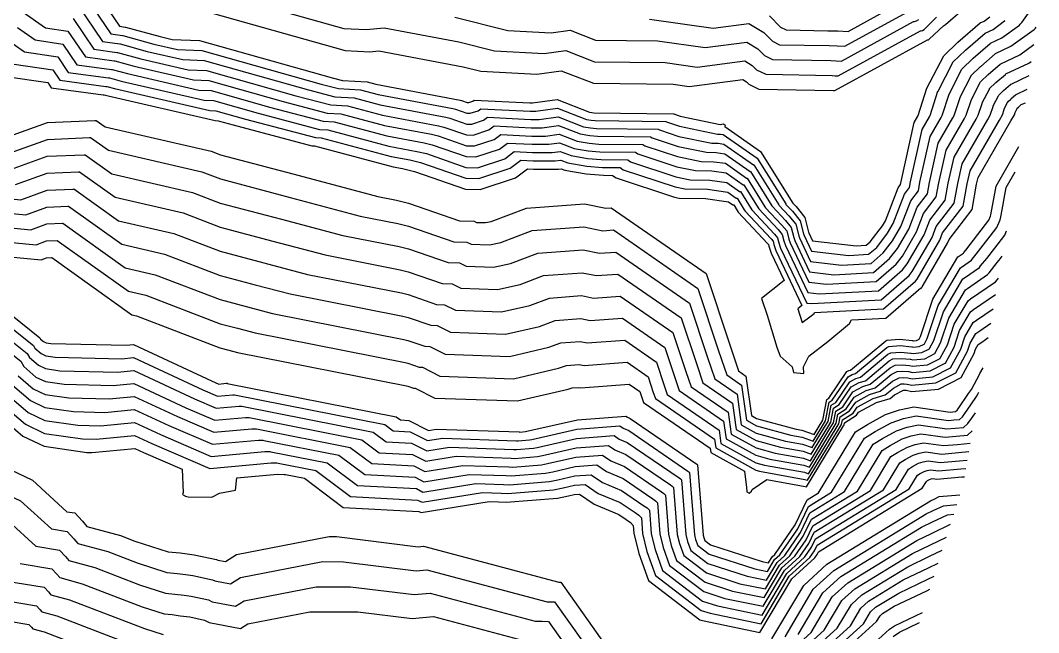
# Model space of a CAD drawing. Header units: millimetres. Extents: x 1157528 to 1158127, y 1280646 to 1281429.
# Drawn here: x 1157966.4 to 1158042.6, y 1281230.4 to 1281276.3 of the extents above; entities that cross this region are included whole.
import ezdxf

# ---------------------------------------------------------------- set-up
doc = ezdxf.new("R2010")
doc.units = ezdxf.units.MM
doc.layers.add('OCTUBRE', color=31, linetype='Continuous')

msp = doc.modelspace()

# ---------------------------------------------------------------- linework, layer by layer
at = {"layer": 'OCTUBRE', "flags": 128}
for points, elevation in [([(1157971.481, 1281279.302), (1157973.823, 1281275.831), (1157974.254, 1281275.772), (1157974.264, 1281275.772), (1157976.863, 1281275.056), (1157977.752, 1281274.85), (1157979.813, 1281274.761), (1157989.84, 1281271.942), (1157990.495, 1281271.769), (1157992.36, 1281271.661), (1157993.014, 1281271.488), (1157999.313, 1281270.305), (1157999.413, 1281270.281), (1157999.837, 1281270.134), (1157999.959, 1281270.13), (1158000.253, 1281270.227), (1158000.351, 1281270.302), (1158004.527, 1281270.094), (1158004.734, 1281270.093), (1158006.56, 1281270.336), (1158008.996, 1281269.398), (1158009.173, 1281269.368), (1158009.319, 1281269.355), (1158015.27, 1281269.285), (1158015.3, 1281269.264), (1158015.786, 1281269.104), (1158018.778, 1281268.489), (1158019.015, 1281268.519), (1158019.131, 1281268.436), (1158019.107, 1281268.335), (1158021.785, 1281266.463), (1158021.793, 1281266.461), (1158024.195, 1281262.601), (1158024.203, 1281262.587), (1158024.446, 1281262.328), (1158025.108, 1281261.529), (1158025.386, 1281260.416), (1158025.405, 1281260.359), (1158025.684, 1281259.771), (1158028.952, 1281259.401), (1158029.693, 1281259.441), (1158029.994, 1281259.702), (1158030.922, 1281260.904), (1158031.134, 1281261.267), (1158032.076, 1281263.741), (1158032.268, 1281263.99), (1158032.306, 1281264.2), (1158033.282, 1281268.62), (1158033.555, 1281269.093), (1158033.583, 1281269.142), (1158034.243, 1281271.188), (1158034.245, 1281271.194), (1158035.494, 1281273.621), (1158035.497, 1281273.628), (1158036.549, 1281274.639), (1158036.552, 1281274.643), (1158038.22, 1281276.079), (1158038.226, 1281276.084), (1158038.226, 1281276.084), (1158038.514, 1281276.219), (1158038.947, 1281276.536)], 285.5), ([(1157971.102, 1281278.341), (1157973.183, 1281275.255), (1157974.046, 1281275.137), (1157974.066, 1281275.138), (1157976.377, 1281274.501), (1157978.155, 1281274.09), (1157979.987, 1281274.011), (1157988.9, 1281271.506), (1157990.208, 1281271.159), (1157991.866, 1281271.063), (1157993.175, 1281270.716), (1157998.774, 1281269.665), (1157998.975, 1281269.616), (1157999.822, 1281269.323), (1158000.066, 1281269.316), (1158000.654, 1281269.508), (1158000.85, 1281269.66), (1158004.562, 1281269.474), (1158004.976, 1281269.474), (1158006.599, 1281269.69), (1158008.765, 1281268.856), (1158009.118, 1281268.796), (1158009.411, 1281268.771), (1158014.7, 1281268.708), (1158014.761, 1281268.667), (1158015.732, 1281268.347), (1158018.558, 1281267.765), (1158018.791, 1281267.761), (1158018.996, 1281267.733), (1158021.525, 1281265.964), (1158021.542, 1281265.961), (1158023.676, 1281262.53), (1158023.692, 1281262.502), (1158024.179, 1281261.984), (1158024.767, 1281261.274), (1158025.015, 1281260.284), (1158025.053, 1281260.172), (1158025.611, 1281258.995), (1158028.396, 1281258.68), (1158029.878, 1281258.76), (1158030.48, 1281259.281), (1158031.291, 1281260.332), (1158031.716, 1281261.059), (1158032.553, 1281263.258), (1158032.936, 1281263.757), (1158033.013, 1281264.176), (1158033.88, 1281268.105), (1158034.427, 1281269.051), (1158034.483, 1281269.148), (1158035.068, 1281270.961), (1158035.071, 1281270.972), (1158036.178, 1281273.123), (1158036.185, 1281273.136), (1158037.116, 1281274.032), (1158037.122, 1281274.038), (1158038.598, 1281275.309), (1158038.61, 1281275.32), (1158038.61, 1281275.32), (1158039.186, 1281275.589), (1158040.052, 1281276.224), (1158040.098, 1281276.272)], 286), ([(1157981.696, 1281278.177), (1157990.608, 1281275.672), (1157992.266, 1281275.576), (1157993.623, 1281275.706), (1157999.222, 1281274.655), (1158001.874, 1281273.981), (1158005.586, 1281273.796), (1158007.209, 1281274.012), (1158009.375, 1281273.177), (1158014.665, 1281273.115), (1158017.041, 1281272.779), (1158020.613, 1281273.24), (1158021.166, 1281272.904), (1158021.499, 1281272.572), (1158022.18, 1281272.232), (1158027.148, 1281272.136), (1158027.375, 1281272.131), (1158027.6, 1281272.118), (1158033.763, 1281275.491), (1158033.805, 1281275.493), (1158033.908, 1281275.524), (1158034.027, 1281275.597), (1158034.965, 1281276.499)], 284), ([(1157970.722, 1281277.38), (1157972.543, 1281274.68), (1157973.837, 1281274.503), (1157973.869, 1281274.504), (1157975.89, 1281273.947), (1157978.557, 1281273.331), (1157980.16, 1281273.261), (1157987.959, 1281271.069), (1157989.922, 1281270.549), (1157991.373, 1281270.465), (1157993.335, 1281269.945), (1157998.235, 1281269.025), (1157998.536, 1281268.952), (1157999.807, 1281268.512), (1158000.173, 1281268.501), (1158001.054, 1281268.79), (1158001.349, 1281269.017), (1158004.597, 1281268.855), (1158005.218, 1281268.854), (1158006.639, 1281269.043), (1158008.533, 1281268.313), (1158009.063, 1281268.224), (1158009.502, 1281268.186), (1158014.13, 1281268.131), (1158014.221, 1281268.069), (1158015.677, 1281267.589), (1158018.151, 1281267.08), (1158018.629, 1281267.072), (1158019.052, 1281267.014), (1158021.265, 1281265.466), (1158021.29, 1281265.461), (1158023.158, 1281262.458), (1158023.182, 1281262.417), (1158023.913, 1281261.641), (1158024.427, 1281261.019), (1158024.643, 1281260.153), (1158024.701, 1281259.984), (1158025.537, 1281258.219), (1158027.84, 1281257.958), (1158030.063, 1281258.079), (1158030.966, 1281258.861), (1158031.661, 1281259.761), (1158032.297, 1281260.85), (1158033.03, 1281262.775), (1158033.604, 1281263.523), (1158033.72, 1281264.152), (1158034.479, 1281267.59), (1158035.299, 1281269.009), (1158035.383, 1281269.155), (1158035.893, 1281270.735), (1158035.898, 1281270.751), (1158036.862, 1281272.624), (1158036.872, 1281272.645), (1158037.683, 1281273.424), (1158037.693, 1281273.434), (1158038.976, 1281274.539), (1158038.995, 1281274.555), (1158038.995, 1281274.555), (1158039.858, 1281274.959), (1158041.158, 1281275.911), (1158041.226, 1281275.984), (1158041.347, 1281276.112), (1158042.599, 1281277.877)], 286.5), ([(1157980.668, 1281276.844), (1157990.695, 1281274.025), (1157992.559, 1281273.917), (1157993.238, 1281273.982), (1157999.537, 1281272.8), (1158000.863, 1281272.463), (1158005.039, 1281272.254), (1158006.865, 1281272.497), (1158009.302, 1281271.559), (1158015.252, 1281271.488), (1158016.441, 1281271.32), (1158020.459, 1281271.84), (1158020.735, 1281271.671), (1158020.902, 1281271.505), (1158021.668, 1281271.123), (1158027.258, 1281271.014), (1158027.306, 1281271.013), (1158027.353, 1281271.011), (1158034.287, 1281274.806), (1158034.308, 1281274.806), (1158034.359, 1281274.822), (1158034.419, 1281274.859), (1158035.474, 1281275.873), (1158035.628, 1281275.973), (1158037.298, 1281277.411)], 284.5), ([(1158022.457, 1281276.601), (1158023.289, 1281275.772), (1158023.715, 1281275.559), (1158026.821, 1281275.499), (1158027.582, 1281275.484), (1158028.341, 1281275.439), (1158032.193, 1281277.548)], 282.5), ([(1157966.609, 1281276.887), (1157968.275, 1281275.709), (1157969.964, 1281275.457), (1157971.265, 1281273.529), (1157973.421, 1281273.235), (1157973.473, 1281273.235), (1157974.917, 1281272.837), (1157979.362, 1281271.811), (1157980.507, 1281271.762), (1157986.077, 1281270.195), (1157989.35, 1281269.33), (1157990.386, 1281269.27), (1157993.657, 1281268.402), (1157997.157, 1281267.745), (1157997.659, 1281267.623), (1157999.778, 1281266.89), (1158000.387, 1281266.871), (1158001.856, 1281267.353), (1158002.347, 1281267.732), (1158004.667, 1281267.616), (1158005.702, 1281267.616), (1158006.717, 1281267.751), (1158008.07, 1281267.229), (1158008.954, 1281267.08), (1158009.684, 1281267.016), (1158012.991, 1281266.978), (1158013.141, 1281266.874), (1158015.569, 1281266.074), (1158017.336, 1281265.711), (1158018.306, 1281265.694), (1158019.164, 1281265.575), (1158020.745, 1281264.469), (1158020.787, 1281264.461), (1158022.121, 1281262.316), (1158022.161, 1281262.248), (1158023.379, 1281260.953), (1158023.746, 1281260.509), (1158023.901, 1281259.89), (1158023.998, 1281259.609), (1158025.391, 1281256.668), (1158026.729, 1281256.516), (1158030.434, 1281256.718), (1158031.938, 1281258.02), (1158032.4, 1281258.618), (1158033.461, 1281260.434), (1158033.985, 1281261.809), (1158034.941, 1281263.056), (1158035.134, 1281264.104), (1158035.676, 1281266.559), (1158037.043, 1281268.925), (1158037.184, 1281269.168), (1158037.542, 1281270.281), (1158037.551, 1281270.309), (1158038.229, 1281271.627), (1158038.247, 1281271.661), (1158038.816, 1281272.208), (1158038.833, 1281272.225), (1158039.732, 1281272.999), (1158039.763, 1281273.025), (1158039.763, 1281273.026), (1158041.201, 1281273.698), (1158042.235, 1281274.456)], 287.5), ([(1157970.343, 1281276.418), (1157971.904, 1281274.104), (1157973.629, 1281273.869), (1157973.671, 1281273.87), (1157975.404, 1281273.392), (1157978.96, 1281272.571), (1157980.334, 1281272.511), (1157987.018, 1281270.632), (1157989.636, 1281269.94), (1157990.879, 1281269.868), (1157993.496, 1281269.173), (1157997.696, 1281268.385), (1157998.098, 1281268.288), (1157999.792, 1281267.701), (1158000.28, 1281267.686), (1158001.455, 1281268.071), (1158001.848, 1281268.375), (1158004.632, 1281268.235), (1158005.46, 1281268.235), (1158006.678, 1281268.397), (1158008.302, 1281267.771), (1158009.009, 1281267.652), (1158009.593, 1281267.601), (1158013.56, 1281267.554), (1158013.681, 1281267.472), (1158015.623, 1281266.832), (1158017.743, 1281266.396), (1158018.468, 1281266.383), (1158019.108, 1281266.294), (1158021.005, 1281264.968), (1158021.039, 1281264.961), (1158022.639, 1281262.387), (1158022.672, 1281262.332), (1158023.646, 1281261.297), (1158024.087, 1281260.764), (1158024.272, 1281260.022), (1158024.349, 1281259.796), (1158025.464, 1281257.444), (1158027.285, 1281257.237), (1158030.248, 1281257.398), (1158031.452, 1281258.44), (1158032.03, 1281259.189), (1158032.879, 1281260.642), (1158033.507, 1281262.292), (1158034.273, 1281263.289), (1158034.427, 1281264.128), (1158035.077, 1281267.075), (1158036.171, 1281268.967), (1158036.283, 1281269.162), (1158036.717, 1281270.508), (1158036.724, 1281270.53), (1158037.546, 1281272.126), (1158037.56, 1281272.153), (1158038.249, 1281272.816), (1158038.263, 1281272.829), (1158039.354, 1281273.769), (1158039.379, 1281273.79), (1158039.379, 1281273.79), (1158040.53, 1281274.329), (1158042.263, 1281275.599), (1158042.354, 1281275.695), (1158042.413, 1281275.758)], 287), ([(1157998.907, 1281276.51), (1158002.885, 1281275.5), (1158006.133, 1281275.337), (1158007.554, 1281275.526), (1158009.448, 1281274.796), (1158014.077, 1281274.742), (1158017.642, 1281274.237), (1158020.768, 1281274.641), (1158021.596, 1281274.136), (1158022.096, 1281273.638), (1158022.691, 1281273.341), (1158027.039, 1281273.257), (1158027.444, 1281273.249), (1158027.847, 1281273.225), (1158033.24, 1281276.177), (1158033.303, 1281276.18), (1158033.457, 1281276.226), (1158033.636, 1281276.336)], 283.5), ([(1158013.489, 1281276.368), (1158018.243, 1281275.695), (1158020.922, 1281276.041), (1158022.027, 1281275.369), (1158022.693, 1281274.705), (1158023.203, 1281274.45), (1158026.93, 1281274.378), (1158027.513, 1281274.366), (1158028.094, 1281274.332), (1158032.716, 1281276.862)], 283), ([(1157966.193, 1281275.73), (1157967.498, 1281274.807), (1157969.584, 1281274.496), (1157970.625, 1281272.954), (1157973.213, 1281272.6), (1157973.275, 1281272.601), (1157974.43, 1281272.283), (1157979.764, 1281271.051), (1157980.68, 1281271.012), (1157985.137, 1281269.759), (1157989.063, 1281268.72), (1157989.893, 1281268.672), (1157993.818, 1281267.631), (1157996.617, 1281267.105), (1157997.22, 1281266.959), (1157999.763, 1281266.08), (1158000.493, 1281266.057), (1158002.257, 1281266.634), (1158002.846, 1281267.089), (1158004.702, 1281266.997), (1158005.945, 1281266.996), (1158006.756, 1281267.104), (1158007.839, 1281266.687), (1158008.899, 1281266.507), (1158009.776, 1281266.432), (1158012.421, 1281266.401), (1158012.602, 1281266.276), (1158015.515, 1281265.316), (1158016.928, 1281265.026), (1158018.145, 1281265.005), (1158019.22, 1281264.855), (1158020.484, 1281263.971), (1158020.535, 1281263.96), (1158021.603, 1281262.245), (1158021.651, 1281262.163), (1158023.112, 1281260.609), (1158023.406, 1281260.254), (1158023.53, 1281259.759), (1158023.646, 1281259.421), (1158025.318, 1281255.892), (1158026.173, 1281255.795), (1158030.619, 1281256.037), (1158032.424, 1281257.599), (1158032.77, 1281258.047), (1158034.043, 1281260.226), (1158034.462, 1281261.325), (1158035.61, 1281262.822), (1158035.841, 1281264.08), (1158036.275, 1281266.044), (1158037.915, 1281268.883), (1158038.084, 1281269.175), (1158038.367, 1281270.054), (1158038.378, 1281270.087), (1158038.913, 1281271.128), (1158038.934, 1281271.169), (1158039.383, 1281271.601), (1158039.403, 1281271.62), (1158040.11, 1281272.229), (1158040.147, 1281272.261), (1158040.147, 1281272.261), (1158041.873, 1281273.068), (1158042.053, 1281273.2)], 288), ([(1157965.778, 1281274.573), (1157966.721, 1281273.906), (1157969.205, 1281273.535), (1157969.985, 1281272.378), (1157973.005, 1281271.966), (1157973.077, 1281271.967), (1157973.944, 1281271.728), (1157980.167, 1281270.291), (1157980.854, 1281270.262), (1157984.196, 1281269.322), (1157988.777, 1281268.11), (1157989.399, 1281268.074), (1157993.979, 1281266.859), (1157996.078, 1281266.465), (1157996.782, 1281266.295), (1157999.748, 1281265.269), (1158000.6, 1281265.242), (1158002.658, 1281265.916), (1158003.345, 1281266.447), (1158004.737, 1281266.377), (1158006.187, 1281266.377), (1158006.795, 1281266.458), (1158007.607, 1281266.145), (1158008.844, 1281265.935), (1158009.867, 1281265.847), (1158011.851, 1281265.824), (1158012.062, 1281265.679), (1158015.461, 1281264.559), (1158016.521, 1281264.341), (1158017.984, 1281264.316), (1158019.276, 1281264.136), (1158020.224, 1281263.473), (1158020.284, 1281263.46), (1158021.084, 1281262.174), (1158021.141, 1281262.078), (1158022.845, 1281260.265), (1158023.066, 1281259.999), (1158023.159, 1281259.628), (1158023.294, 1281259.233), (1158025.245, 1281255.116), (1158025.617, 1281255.074), (1158030.804, 1281255.356), (1158032.91, 1281257.179), (1158033.139, 1281257.475), (1158034.625, 1281260.018), (1158034.939, 1281260.842), (1158036.279, 1281262.588), (1158036.548, 1281264.056), (1158036.873, 1281265.529), (1158038.787, 1281268.841), (1158038.984, 1281269.182), (1158039.192, 1281269.828), (1158039.204, 1281269.866), (1158039.597, 1281270.63), (1158039.622, 1281270.677), (1158039.95, 1281270.993), (1158039.973, 1281271.015), (1158040.488, 1281271.459), (1158040.531, 1281271.496), (1158040.532, 1281271.496), (1158041.899, 1281272.136)], 288.5), ([(1157965.944, 1281273.004), (1157968.826, 1281272.574), (1157969.346, 1281271.803), (1157972.796, 1281271.332), (1157972.88, 1281271.333), (1157973.457, 1281271.174), (1157980.569, 1281269.532), (1157981.027, 1281269.512), (1157983.255, 1281268.885), (1157988.491, 1281267.5), (1157988.906, 1281267.476), (1157994.139, 1281266.088), (1157995.539, 1281265.825), (1157996.343, 1281265.631), (1157999.733, 1281264.458), (1158000.707, 1281264.427), (1158003.058, 1281265.197), (1158003.844, 1281265.804), (1158004.772, 1281265.758), (1158006.429, 1281265.757), (1158006.835, 1281265.811), (1158007.376, 1281265.602), (1158008.789, 1281265.363), (1158009.958, 1281265.262), (1158011.281, 1281265.247), (1158011.522, 1281265.081), (1158015.406, 1281263.801), (1158016.113, 1281263.656), (1158017.822, 1281263.627), (1158019.332, 1281263.417), (1158019.964, 1281262.975), (1158020.032, 1281262.96), (1158020.566, 1281262.102), (1158020.631, 1281261.993), (1158022.579, 1281259.922), (1158022.726, 1281259.744), (1158022.787, 1281259.497), (1158022.942, 1281259.045), (1158024.886, 1281254.942), (1158024.572, 1281254.691), (1158024.906, 1281253.646), (1158025.49, 1281254.092), (1158025.791, 1281254.341), (1158025.82, 1281254.394), (1158030.989, 1281254.675), (1158033.396, 1281256.758), (1158033.509, 1281256.904), (1158035.206, 1281259.809), (1158035.416, 1281260.359), (1158036.947, 1281262.354), (1158037.255, 1281264.032), (1158037.472, 1281265.014), (1158039.659, 1281268.799), (1158039.884, 1281269.189), (1158040.017, 1281269.601), (1158040.031, 1281269.645), (1158040.281, 1281270.131), (1158040.309, 1281270.186), (1158040.517, 1281270.385), (1158040.544, 1281270.411), (1158040.866, 1281270.689), (1158040.916, 1281270.731), (1158040.916, 1281270.731), (1158041.752, 1281271.123)], 289), ([(1157965.167, 1281272.102), (1157968.446, 1281271.613), (1157968.707, 1281271.227), (1157972.588, 1281270.697), (1157972.682, 1281270.699), (1157972.971, 1281270.62), (1157980.972, 1281268.772), (1157981.201, 1281268.762), (1157982.315, 1281268.449), (1157988.204, 1281266.89), (1157988.412, 1281266.878), (1157994.3, 1281265.316), (1157995, 1281265.185), (1157995.905, 1281264.966), (1157999.718, 1281263.647), (1158000.814, 1281263.613), (1158003.459, 1281264.479), (1158004.343, 1281265.162), (1158004.807, 1281265.138), (1158006.671, 1281265.137), (1158006.874, 1281265.164), (1158007.144, 1281265.06), (1158008.734, 1281264.791), (1158010.05, 1281264.678), (1158010.711, 1281264.67), (1158010.983, 1281264.484), (1158015.352, 1281263.044), (1158015.706, 1281262.971), (1158017.661, 1281262.937), (1158019.388, 1281262.697), (1158019.704, 1281262.476), (1158019.781, 1281262.46), (1158020.047, 1281262.031), (1158020.12, 1281261.908), (1158022.312, 1281259.578), (1158022.385, 1281259.489), (1158022.416, 1281259.365), (1158022.59, 1281258.858), (1158023.562, 1281256.806), (1158021.871, 1281255.456), (1158022.274, 1281254.195), (1158023.019, 1281251.813), (1158023.248, 1281251.13), (1158024.161, 1281250.344), (1158024.251, 1281249.915), (1158025.039, 1281249.847), (1158025.011, 1281250.348), (1158025.391, 1281251.141), (1158026.814, 1281252.228), (1158028.434, 1281253.572), (1158028.589, 1281253.853), (1158031.174, 1281253.994), (1158033.778, 1281256.247), (1158033.797, 1281256.207), (1158033.844, 1281256.229), (1158033.879, 1281256.336), (1158033.952, 1281256.459), (1158035.788, 1281259.601), (1158035.893, 1281259.876), (1158037.616, 1281262.121), (1158037.962, 1281264.008), (1158038.07, 1281264.499), (1158040.53, 1281268.757), (1158040.784, 1281269.195), (1158040.842, 1281269.374), (1158040.857, 1281269.423), (1158040.965, 1281269.633), (1158040.997, 1281269.694), (1158041.084, 1281269.778), (1158041.114, 1281269.806), (1158041.244, 1281269.919), (1158041.3, 1281269.967), (1158041.3, 1281269.967), (1158041.605, 1281270.109)], 289.5), ([(1157964.895, 1281267.345), (1157968.44, 1281268.629), (1157971.976, 1281268.78), (1157972.069, 1281268.782), (1157972.735, 1281268.306), (1157980.676, 1281266.472), (1157981.37, 1281266.207), (1157987.261, 1281264.652), (1157993.148, 1281263.086), (1157994.553, 1281262.809), (1157995.458, 1281262.59), (1157999.271, 1281261.271), (1158000.367, 1281261.237), (1158000.531, 1281261.153), (1158001.22, 1281261.13), (1158001.64, 1281261.227), (1158004.282, 1281262.216), (1158008.623, 1281262.537), (1158010.21, 1281262.206), (1158010.613, 1281262.235), (1158017.716, 1281257.314), (1158019.459, 1281252.069), (1158020.144, 1281250.033), (1158020.699, 1281249.653), (1158021.115, 1281246.687), (1158021.488, 1281246.481), (1158024.451, 1281245.682), (1158024.876, 1281245.604), (1158025.795, 1281245.275), (1158026.103, 1281245.782), (1158026.448, 1281246.345), (1158026.75, 1281247.904), (1158026.898, 1281247.997), (1158028.248, 1281249.984), (1158028.398, 1281250.064), (1158028.511, 1281250.099), (1158031.16, 1281252.296), (1158031.232, 1281252.334), (1158032.19, 1281252.4), (1158033.165, 1281252.303), (1158033.194, 1281252.298), (1158033.24, 1281252.287), (1158033.462, 1281252.308), (1158033.65, 1281252.404), (1158033.661, 1281252.42), (1158033.769, 1281252.62), (1158034.677, 1281255.399), (1158036.56, 1281258.572), (1158036.597, 1281258.598), (1158036.597, 1281258.598), (1158036.969, 1281258.855), (1158037, 1281258.892), (1158037.153, 1281259.079), (1158038.626, 1281260.999), (1158038.876, 1281261.324), (1158039.003, 1281261.615), (1158039.024, 1281261.722), (1158039.076, 1281261.985), (1158039.32, 1281263.316), (1158039.322, 1281263.325), (1158039.423, 1281263.872), (1158039.423, 1281263.873), (1158041.128, 1281266.824)], 290.5), ([(1157965.277, 1281266.221), (1157968.429, 1281267.363), (1157971.572, 1281267.497), (1157971.655, 1281267.499), (1157972.987, 1281266.547), (1157979.978, 1281264.933), (1157981.366, 1281264.401), (1157986.603, 1281263.019), (1157991.836, 1281261.628), (1157994.645, 1281261.073), (1157995.449, 1281260.879), (1157998.839, 1281259.706), (1157999.813, 1281259.676), (1158000.14, 1281259.509), (1158001.518, 1281259.462), (1158002.36, 1281259.656), (1158004.708, 1281260.535), (1158008.567, 1281260.82), (1158009.977, 1281260.526), (1158010.782, 1281260.585), (1158017.096, 1281256.211), (1158018.645, 1281251.548), (1158019.255, 1281249.739), (1158020.364, 1281248.978), (1158020.733, 1281246.342), (1158021.479, 1281245.928), (1158024.059, 1281245.233), (1158024.909, 1281245.078), (1158025.725, 1281244.785), (1158026.341, 1281245.798), (1158026.648, 1281246.299), (1158026.916, 1281247.685), (1158027.158, 1281247.838), (1158028.358, 1281249.603), (1158028.657, 1281249.765), (1158028.885, 1281249.834), (1158031.242, 1281251.79), (1158031.388, 1281251.866), (1158032.238, 1281251.925), (1158033.105, 1281251.838), (1158033.132, 1281251.834), (1158033.223, 1281251.811), (1158033.667, 1281251.855), (1158034.043, 1281252.046), (1158034.053, 1281252.06), (1158034.269, 1281252.461), (1158035.076, 1281254.931), (1158036.749, 1281257.751), (1158036.825, 1281257.803), (1158036.825, 1281257.803), (1158037.569, 1281258.316), (1158037.629, 1281258.39), (1158037.936, 1281258.765), (1158038.969, 1281260.111), (1158039.467, 1281260.76), (1158039.722, 1281261.343), (1158039.764, 1281261.557), (1158039.868, 1281262.083), (1158039.972, 1281262.647), (1158039.975, 1281262.666), (1158040.176, 1281263.761), (1158040.176, 1281263.761), (1158040.854, 1281264.934)], 291), ([(1157965.66, 1281265.098), (1157968.418, 1281266.097), (1157971.167, 1281266.214), (1157971.24, 1281266.216), (1157973.238, 1281264.789), (1157979.28, 1281263.393), (1157981.362, 1281262.596), (1157985.944, 1281261.387), (1157990.523, 1281260.169), (1157994.737, 1281259.337), (1157995.441, 1281259.167), (1157998.406, 1281258.141), (1157999.259, 1281258.114), (1157999.75, 1281257.864), (1158001.817, 1281257.794), (1158003.079, 1281258.084), (1158005.134, 1281258.853), (1158008.51, 1281259.103), (1158009.745, 1281258.846), (1158010.952, 1281258.934), (1158016.476, 1281255.107), (1158017.832, 1281251.027), (1158018.366, 1281249.444), (1158020.028, 1281248.303), (1158020.352, 1281245.996), (1158021.471, 1281245.376), (1158023.666, 1281244.784), (1158024.941, 1281244.552), (1158025.656, 1281244.295), (1158026.578, 1281245.815), (1158026.847, 1281246.253), (1158027.082, 1281247.466), (1158027.418, 1281247.678), (1158028.468, 1281249.223), (1158028.917, 1281249.465), (1158029.258, 1281249.569), (1158031.325, 1281251.284), (1158031.543, 1281251.398), (1158032.287, 1281251.45), (1158033.046, 1281251.374), (1158033.069, 1281251.37), (1158033.207, 1281251.336), (1158033.871, 1281251.401), (1158034.437, 1281251.688), (1158034.445, 1281251.7), (1158034.768, 1281252.301), (1158035.475, 1281254.463), (1158036.939, 1281256.93), (1158037.052, 1281257.008), (1158037.052, 1281257.008), (1158038.168, 1281257.778), (1158038.259, 1281257.889), (1158038.719, 1281258.451), (1158039.311, 1281259.223), (1158040.059, 1281260.197), (1158040.197, 1281260.513)], 291.5), ([(1157966.042, 1281263.974), (1157968.406, 1281264.831), (1157970.763, 1281264.931), (1157970.826, 1281264.933), (1157973.489, 1281263.03), (1157978.582, 1281261.854), (1157981.358, 1281260.79), (1157985.286, 1281259.754), (1157989.211, 1281258.71), (1157994.829, 1281257.601), (1157995.432, 1281257.456), (1157997.974, 1281256.576), (1157998.705, 1281256.553), (1157999.359, 1281256.22), (1158002.115, 1281256.126), (1158003.799, 1281256.513), (1158005.56, 1281257.172), (1158008.454, 1281257.387), (1158009.512, 1281257.166), (1158011.121, 1281257.284), (1158015.857, 1281254.003), (1158017.019, 1281250.506), (1158017.476, 1281249.149), (1158019.693, 1281247.628), (1158019.97, 1281245.651), (1158021.463, 1281244.823), (1158023.273, 1281244.335), (1158024.973, 1281244.025), (1158025.586, 1281243.805), (1158026.816, 1281245.831), (1158027.047, 1281246.207), (1158027.248, 1281247.246), (1158027.678, 1281247.518), (1158028.578, 1281248.842), (1158029.176, 1281249.165), (1158029.632, 1281249.304), (1158031.407, 1281250.777), (1158031.698, 1281250.93), (1158032.336, 1281250.974), (1158032.986, 1281250.909), (1158033.006, 1281250.906), (1158033.19, 1281250.86), (1158034.076, 1281250.947), (1158034.83, 1281251.33), (1158034.837, 1281251.34), (1158035.268, 1281252.142), (1158035.874, 1281253.994), (1158037.129, 1281256.109), (1158037.28, 1281256.213), (1158037.28, 1281256.214), (1158038.768, 1281257.239), (1158038.888, 1281257.387), (1158039.502, 1281258.137), (1158039.653, 1281258.335), (1158039.873, 1281258.621)], 292), ([(1157961.911, 1281263.281), (1157966.425, 1281262.851), (1157968.395, 1281263.565), (1157970.359, 1281263.648), (1157970.411, 1281263.65), (1157973.74, 1281261.271), (1157977.884, 1281260.314), (1157981.354, 1281258.985), (1157984.627, 1281258.121), (1157987.898, 1281257.252), (1157994.921, 1281255.866), (1157995.424, 1281255.744), (1157997.542, 1281255.011), (1157998.151, 1281254.992), (1157998.969, 1281254.575), (1158002.414, 1281254.458), (1158004.518, 1281254.942), (1158005.986, 1281255.491), (1158008.397, 1281255.67), (1158009.279, 1281255.486), (1158011.291, 1281255.633), (1158015.237, 1281252.9), (1158016.205, 1281249.985), (1158016.586, 1281248.854), (1158019.358, 1281246.952), (1158019.589, 1281245.305), (1158021.455, 1281244.271), (1158022.88, 1281243.887), (1158025.005, 1281243.498), (1158025.516, 1281243.316), (1158027.054, 1281245.848), (1158027.246, 1281246.161), (1158027.414, 1281247.027), (1158027.938, 1281247.358), (1158028.688, 1281248.462), (1158029.436, 1281248.866), (1158030.005, 1281249.04), (1158031.49, 1281250.271), (1158031.853, 1281250.462), (1158032.385, 1281250.499), (1158032.927, 1281250.445), (1158032.944, 1281250.442), (1158033.173, 1281250.385), (1158034.281, 1281250.494), (1158035.223, 1281250.971), (1158035.229, 1281250.981), (1158035.768, 1281251.982), (1158036.273, 1281253.526), (1158037.319, 1281255.289), (1158037.507, 1281255.419), (1158037.507, 1281255.419), (1158039.367, 1281256.701), (1158039.518, 1281256.886), (1158039.591, 1281256.975)], 292.5), ([(1157961.391, 1281262.243), (1157966.808, 1281261.728), (1157968.383, 1281262.299), (1157969.955, 1281262.366), (1157969.996, 1281262.366), (1157973.992, 1281259.512), (1157977.185, 1281258.775), (1157981.351, 1281257.18), (1157983.969, 1281256.489), (1157986.585, 1281255.793), (1157995.013, 1281254.13), (1157995.415, 1281254.032), (1157997.11, 1281253.446), (1157997.597, 1281253.431), (1157998.579, 1281252.93), (1158002.713, 1281252.79), (1158005.237, 1281253.371), (1158006.412, 1281253.81), (1158008.341, 1281253.953), (1158009.046, 1281253.806), (1158011.461, 1281253.983), (1158014.617, 1281251.796), (1158015.392, 1281249.465), (1158015.697, 1281248.56), (1158019.023, 1281246.277), (1158019.208, 1281244.959), (1158021.446, 1281243.718), (1158022.488, 1281243.438), (1158025.038, 1281242.972), (1158025.446, 1281242.826), (1158027.292, 1281245.865), (1158027.445, 1281246.115), (1158027.58, 1281246.808), (1158028.198, 1281247.199), (1158028.798, 1281248.082), (1158029.696, 1281248.566), (1158030.379, 1281248.775), (1158031.573, 1281249.765), (1158032.009, 1281249.995), (1158032.434, 1281250.024), (1158032.868, 1281249.981), (1158032.881, 1281249.979), (1158033.156, 1281249.91), (1158034.486, 1281250.04), (1158035.616, 1281250.613), (1158035.621, 1281250.621), (1158036.268, 1281251.822), (1158036.671, 1281253.058), (1158037.508, 1281254.468), (1158037.735, 1281254.624), (1158037.735, 1281254.624), (1158039.383, 1281255.76)], 293), ([(1157960.871, 1281261.205), (1157967.19, 1281260.604), (1157968.372, 1281261.032), (1157969.551, 1281261.083), (1157969.582, 1281261.083), (1157974.243, 1281257.754), (1157976.487, 1281257.235), (1157981.347, 1281255.374), (1157983.31, 1281254.856), (1157985.273, 1281254.334), (1157995.105, 1281252.394), (1157995.407, 1281252.321), (1157996.678, 1281251.881), (1157997.043, 1281251.87), (1157998.188, 1281251.286), (1158003.011, 1281251.122), (1158005.957, 1281251.8), (1158006.837, 1281252.129), (1158008.284, 1281252.236), (1158008.813, 1281252.126), (1158011.63, 1281252.333), (1158013.998, 1281250.692), (1158014.579, 1281248.944), (1158014.808, 1281248.265), (1158018.688, 1281245.602), (1158018.826, 1281244.614), (1158021.438, 1281243.166), (1158022.095, 1281242.989), (1158025.07, 1281242.445), (1158025.376, 1281242.336), (1158027.53, 1281245.881), (1158027.645, 1281246.069), (1158027.745, 1281246.589), (1158028.458, 1281247.039), (1158028.908, 1281247.701), (1158029.955, 1281248.266), (1158030.752, 1281248.51), (1158031.655, 1281249.259), (1158032.164, 1281249.527), (1158032.483, 1281249.549), (1158032.808, 1281249.516), (1158032.818, 1281249.515), (1158033.139, 1281249.434), (1158034.691, 1281249.587), (1158036.009, 1281250.255), (1158036.013, 1281250.261), (1158036.768, 1281251.663), (1158037.07, 1281252.589), (1158037.698, 1281253.647), (1158037.962, 1281253.829), (1158037.962, 1281253.829), (1158039.198, 1281254.681)], 293.5), ([(1157960.35, 1281260.168), (1157967.573, 1281259.481), (1157968.361, 1281259.766), (1157969.146, 1281259.8), (1157969.167, 1281259.8), (1157974.494, 1281255.995), (1157975.789, 1281255.696), (1157981.343, 1281253.569), (1157982.652, 1281253.223), (1157983.96, 1281252.875), (1157995.197, 1281250.658), (1157995.398, 1281250.609), (1157996.245, 1281250.316), (1157996.489, 1281250.308), (1157997.798, 1281249.641), (1158003.31, 1281249.454), (1158006.676, 1281250.228), (1158007.263, 1281250.448), (1158008.228, 1281250.52), (1158008.581, 1281250.446), (1158011.8, 1281250.682), (1158013.378, 1281249.588), (1158013.766, 1281248.423), (1158013.918, 1281247.97), (1158018.352, 1281244.927), (1158018.445, 1281244.268), (1158021.43, 1281242.613), (1158021.702, 1281242.54), (1158025.102, 1281241.919), (1158025.307, 1281241.846), (1158027.767, 1281245.898), (1158027.844, 1281246.023), (1158027.911, 1281246.369), (1158028.718, 1281246.879), (1158029.018, 1281247.321), (1158030.215, 1281247.966), (1158031.126, 1281248.245), (1158031.738, 1281248.753), (1158032.319, 1281249.059), (1158032.532, 1281249.073), (1158032.749, 1281249.052), (1158032.755, 1281249.051), (1158033.123, 1281248.959), (1158034.896, 1281249.133), (1158036.403, 1281249.897), (1158036.405, 1281249.901), (1158037.267, 1281251.503), (1158037.469, 1281252.121), (1158037.888, 1281252.826), (1158038.189, 1281253.034), (1158038.19, 1281253.034), (1158039.014, 1281253.602)], 294), ([(1157959.83, 1281259.13), (1157967.955, 1281258.357), (1157968.349, 1281258.5), (1157968.742, 1281258.517), (1157968.753, 1281258.517), (1157974.746, 1281254.236), (1157975.091, 1281254.156), (1157981.339, 1281251.763), (1157981.993, 1281251.591), (1157982.648, 1281251.417), (1157995.289, 1281248.922), (1157995.39, 1281248.898), (1157995.813, 1281248.751), (1157995.935, 1281248.747), (1157997.407, 1281247.997), (1158003.608, 1281247.786), (1158007.396, 1281248.657), (1158007.689, 1281248.767), (1158008.171, 1281248.803), (1158008.348, 1281248.766), (1158011.969, 1281249.032), (1158012.759, 1281248.485), (1158012.952, 1281247.902), (1158013.029, 1281247.676), (1158018.017, 1281244.252), (1158018.063, 1281243.923), (1158020.578, 1281242.528), (1158020.739, 1281241.314), (1158020.765, 1281240.983), (1158020.946, 1281240.881), (1158021.105, 1281241.042), (1158021.162, 1281241.16), (1158022.27, 1281241.916), (1158025.135, 1281241.393), (1158025.237, 1281241.356), (1158028.005, 1281245.914), (1158028.044, 1281245.977), (1158028.077, 1281246.15), (1158028.978, 1281246.72), (1158029.128, 1281246.94), (1158030.474, 1281247.667), (1158031.499, 1281247.98), (1158031.821, 1281248.247), (1158032.475, 1281248.591), (1158032.581, 1281248.598), (1158032.689, 1281248.587), (1158032.693, 1281248.587), (1158033.106, 1281248.483), (1158035.1, 1281248.679), (1158036.796, 1281249.539), (1158036.797, 1281249.541), (1158037.767, 1281251.344), (1158037.868, 1281251.652), (1158038.077, 1281252.005), (1158038.417, 1281252.239), (1158038.417, 1281252.239), (1158038.829, 1281252.523)], 294.5), ([(1157964.329, 1281255.323), (1157967.863, 1281252.521), (1157967.916, 1281252.421), (1157968.144, 1281252.227), (1157968.322, 1281252.141), (1157968.676, 1281252.09), (1157974.314, 1281251.954), (1157974.858, 1281252.007), (1157980.699, 1281249.289), (1157981.242, 1281249.055), (1157981.814, 1281249.107), (1157981.869, 1281249.106), (1157981.881, 1281249.104), (1157994.522, 1281246.609), (1157994.846, 1281246.368), (1157995.475, 1281246.334), (1157996.947, 1281245.583), (1157997.514, 1281245.675), (1158003.715, 1281245.464), (1158003.778, 1281245.46), (1158004.205, 1281245.495), (1158004.296, 1281245.513), (1158008.084, 1281246.385), (1158011.705, 1281246.65), (1158011.827, 1281246.567), (1158012.033, 1281246.482), (1158017.022, 1281243.059), (1158017.057, 1281243.034), (1158017.08, 1281243.009), (1158017.501, 1281237.747), (1158017.541, 1281237.578), (1158017.622, 1281237.354), (1158018.05, 1281237.028), (1158021.915, 1281235.767), (1158022.392, 1281235.669), (1158022.656, 1281236.114), (1158022.849, 1281236.29), (1158024.369, 1281238.503), (1158025.273, 1281240.381), (1158026.136, 1281240.91), (1158028.904, 1281245.468), (1158029.8, 1281246.034), (1158031.146, 1281246.761), (1158032.178, 1281247.11), (1158033.266, 1281247.337), (1158035.97, 1281246.952), (1158036.179, 1281246.971), (1158036.387, 1281246.989), (1158036.495, 1281247.087), (1158036.585, 1281247.208), (1158036.585, 1281247.208), (1158037.359, 1281248.338), (1158037.571, 1281248.648), (1158038.171, 1281249.764), (1158038.207, 1281249.831), (1158038.443, 1281250.269)], 295.5), ([(1157963.801, 1281254.776), (1157967.388, 1281251.931), (1157967.495, 1281251.732), (1157967.949, 1281251.343), (1157968.306, 1281251.173), (1157969.014, 1281251.07), (1157973.995, 1281250.95), (1157974.871, 1281251.036), (1157980.063, 1281248.62), (1157981.149, 1281248.152), (1157982.294, 1281248.255), (1157982.403, 1281248.255), (1157982.427, 1281248.25), (1157993.664, 1281246.033), (1157994.311, 1281245.549), (1157995.569, 1281245.482), (1157996.877, 1281244.815), (1157998.01, 1281244.997), (1158003.522, 1281244.81), (1158003.648, 1281244.803), (1158004.504, 1281244.872), (1158004.686, 1281244.909), (1158008.052, 1281245.683), (1158011.272, 1281245.919), (1158011.516, 1281245.752), (1158011.927, 1281245.583), (1158016.361, 1281242.54), (1158016.432, 1281242.491), (1158016.479, 1281242.442), (1158016.853, 1281237.764), (1158016.933, 1281237.425), (1158017.094, 1281236.979), (1158017.951, 1281236.325), (1158021.357, 1281235.215), (1158022.311, 1281235.019), (1158022.839, 1281235.908), (1158023.225, 1281236.26), (1158024.576, 1281238.227), (1158025.38, 1281239.897), (1158027.105, 1281240.953), (1158029.566, 1281245.005), (1158030.362, 1281245.508), (1158031.559, 1281246.154), (1158032.476, 1281246.465), (1158033.443, 1281246.667), (1158035.847, 1281246.324), (1158036.263, 1281246.362), (1158036.68, 1281246.399), (1158036.897, 1281246.595), (1158037.077, 1281246.835), (1158037.077, 1281246.835), (1158037.528, 1281247.495), (1158037.953, 1281248.116), (1158038.076, 1281248.344), (1158038.131, 1281248.448)], 296), ([(1157963.774, 1281253.831), (1157966.912, 1281251.342), (1157967.073, 1281251.042), (1157967.755, 1281250.46), (1157968.29, 1281250.204), (1157969.352, 1281250.05), (1157973.675, 1281249.946), (1157974.883, 1281250.065), (1157979.426, 1281247.95), (1157981.056, 1281247.25), (1157982.773, 1281247.404), (1157982.936, 1281247.403), (1157982.973, 1281247.397), (1157992.805, 1281245.456), (1157993.776, 1281244.731), (1157995.662, 1281244.63), (1157996.808, 1281244.046), (1157998.507, 1281244.32), (1158003.33, 1281244.156), (1158003.519, 1281244.145), (1158004.802, 1281244.249), (1158005.076, 1281244.305), (1158008.021, 1281244.982), (1158010.838, 1281245.189), (1158011.204, 1281244.938), (1158011.821, 1281244.685), (1158015.701, 1281242.022), (1158015.807, 1281241.948), (1158015.877, 1281241.874), (1158016.204, 1281237.781), (1158016.325, 1281237.273), (1158016.567, 1281236.603), (1158017.851, 1281235.623), (1158020.799, 1281234.662), (1158022.23, 1281234.368), (1158023.022, 1281235.703), (1158023.6, 1281236.23), (1158024.783, 1281237.952), (1158025.486, 1281239.413), (1158028.074, 1281240.997), (1158030.227, 1281244.542), (1158030.924, 1281244.983), (1158031.971, 1281245.548), (1158032.773, 1281245.819), (1158033.619, 1281245.996), (1158035.723, 1281245.697), (1158036.348, 1281245.752), (1158036.973, 1281245.808), (1158037.298, 1281246.102), (1158037.568, 1281246.463), (1158037.568, 1281246.463), (1158037.698, 1281246.652), (1158037.866, 1281246.898)], 296.5), ([(1157963.747, 1281252.886), (1157966.437, 1281250.752), (1157966.652, 1281250.353), (1157967.561, 1281249.576), (1157968.274, 1281249.236), (1157969.69, 1281249.031), (1157973.356, 1281248.942), (1157974.896, 1281249.093), (1157978.79, 1281247.281), (1157980.963, 1281246.347), (1157983.253, 1281246.553), (1157983.47, 1281246.551), (1157983.519, 1281246.543), (1157991.946, 1281244.88), (1157993.241, 1281243.912), (1157995.756, 1281243.778), (1157996.738, 1281243.278), (1157999.003, 1281243.643), (1158003.137, 1281243.502), (1158003.39, 1281243.488), (1158005.101, 1281243.626), (1158005.465, 1281243.7), (1158007.99, 1281244.281), (1158010.404, 1281244.458), (1158010.892, 1281244.123), (1158011.715, 1281243.786), (1158015.04, 1281241.503), (1158015.182, 1281241.405), (1158015.276, 1281241.306), (1158015.556, 1281237.798), (1158015.717, 1281237.121), (1158016.04, 1281236.228), (1158017.752, 1281234.921), (1158020.241, 1281234.109), (1158022.149, 1281233.717), (1158023.205, 1281235.497), (1158023.976, 1281236.2), (1158024.99, 1281237.676), (1158025.593, 1281238.928), (1158029.043, 1281241.04), (1158030.889, 1281244.079), (1158031.486, 1281244.457), (1158032.383, 1281244.941), (1158033.071, 1281245.174), (1158033.796, 1281245.326), (1158035.599, 1281245.069), (1158036.432, 1281245.143), (1158037.266, 1281245.217), (1158037.636, 1281245.551)], 297), ([(1157966.23, 1281249.664), (1157967.366, 1281248.693), (1157968.258, 1281248.268), (1157970.029, 1281248.011), (1157973.036, 1281247.938), (1157974.909, 1281248.122), (1157978.154, 1281246.612), (1157980.87, 1281245.444), (1157983.732, 1281245.701), (1157984.004, 1281245.7), (1157984.065, 1281245.689), (1157991.087, 1281244.303), (1157992.706, 1281243.094), (1157995.85, 1281242.927), (1157996.668, 1281242.509), (1157999.5, 1281242.965), (1158002.945, 1281242.849), (1158003.261, 1281242.83), (1158005.399, 1281243.004), (1158005.854, 1281243.096), (1158007.958, 1281243.579), (1158009.971, 1281243.727), (1158010.58, 1281243.309), (1158011.609, 1281242.887), (1158014.38, 1281240.985), (1158014.556, 1281240.862), (1158014.674, 1281240.738), (1158014.908, 1281237.815), (1158015.109, 1281236.968), (1158015.512, 1281235.852), (1158017.653, 1281234.218), (1158019.683, 1281233.556), (1158022.069, 1281233.066), (1158023.388, 1281235.291), (1158024.352, 1281236.171), (1158025.197, 1281237.4), (1158025.699, 1281238.444), (1158030.012, 1281241.084), (1158031.55, 1281243.617), (1158032.048, 1281243.931), (1158032.796, 1281244.335), (1158033.369, 1281244.529), (1158033.973, 1281244.655), (1158035.475, 1281244.441), (1158036.517, 1281244.534), (1158037.476, 1281244.619)], 297.5), ([(1157965.387, 1281248.285), (1157966.978, 1281246.926), (1157968.225, 1281246.33), (1157970.705, 1281245.971), (1157972.397, 1281245.93), (1157974.935, 1281246.18), (1157976.882, 1281245.274), (1157980.683, 1281243.639), (1157984.691, 1281243.999), (1157985.072, 1281243.996), (1157985.156, 1281243.981), (1157989.37, 1281243.15), (1157991.636, 1281241.457), (1157996.038, 1281241.223), (1157996.528, 1281240.972), (1158000.493, 1281241.611), (1158002.56, 1281241.541), (1158003.002, 1281241.515), (1158005.996, 1281241.758), (1158006.633, 1281241.887), (1158007.896, 1281242.177), (1158009.103, 1281242.265), (1158009.957, 1281241.68), (1158011.396, 1281241.089), (1158013.059, 1281239.948), (1158013.306, 1281239.776), (1158013.471, 1281239.603), (1158013.612, 1281237.849), (1158013.892, 1281236.664), (1158014.458, 1281235.101), (1158017.455, 1281232.814), (1158018.568, 1281232.451), (1158021.907, 1281231.765), (1158023.755, 1281234.879), (1158025.104, 1281236.111), (1158025.61, 1281236.848), (1158025.912, 1281237.475), (1158031.95, 1281241.171), (1158032.873, 1281242.691), (1158033.171, 1281242.879), (1158033.62, 1281243.121), (1158033.964, 1281243.238), (1158034.327, 1281243.314), (1158035.228, 1281243.185), (1158036.686, 1281243.315), (1158037.262, 1281243.366)], 298.5), ([(1157965.808, 1281248.975), (1157967.172, 1281247.809), (1157968.241, 1281247.299), (1157970.367, 1281246.991), (1157972.717, 1281246.934), (1157974.922, 1281247.151), (1157977.518, 1281245.943), (1157980.776, 1281244.541), (1157984.211, 1281244.85), (1157984.538, 1281244.848), (1157984.61, 1281244.835), (1157990.229, 1281243.726), (1157992.171, 1281242.276), (1157995.944, 1281242.075), (1157996.598, 1281241.741), (1157999.997, 1281242.288), (1158002.753, 1281242.195), (1158003.131, 1281242.172), (1158005.697, 1281242.381), (1158006.244, 1281242.491), (1158007.927, 1281242.878), (1158009.537, 1281242.996), (1158010.269, 1281242.495), (1158011.502, 1281241.988), (1158013.72, 1281240.467), (1158013.931, 1281240.319), (1158014.073, 1281240.171), (1158014.26, 1281237.832), (1158014.501, 1281236.816), (1158014.985, 1281235.476), (1158017.554, 1281233.516), (1158019.125, 1281233.004), (1158021.988, 1281232.416), (1158023.572, 1281235.085), (1158024.728, 1281236.141), (1158025.403, 1281237.124), (1158025.805, 1281237.959), (1158030.981, 1281241.128), (1158032.211, 1281243.154), (1158032.609, 1281243.405), (1158033.208, 1281243.728), (1158033.666, 1281243.883), (1158034.15, 1281243.984), (1158035.352, 1281243.813), (1158036.602, 1281243.924), (1158037.369, 1281243.993)], 298), ([(1157964.965, 1281247.596), (1157966.783, 1281246.042), (1157968.209, 1281245.362), (1157971.043, 1281244.951), (1157972.078, 1281244.926), (1157974.947, 1281245.208), (1157976.245, 1281244.604), (1157980.59, 1281242.736), (1157985.17, 1281243.148), (1157985.605, 1281243.144), (1157985.702, 1281243.128), (1157988.511, 1281242.573), (1157991.101, 1281240.639), (1157996.131, 1281240.371), (1157996.459, 1281240.204), (1158000.99, 1281240.934), (1158002.368, 1281240.887), (1158002.873, 1281240.857), (1158006.294, 1281241.135), (1158007.023, 1281241.282), (1158007.865, 1281241.476), (1158008.669, 1281241.535), (1158009.645, 1281240.866), (1158011.29, 1281240.191), (1158012.399, 1281239.43), (1158012.681, 1281239.233), (1158012.87, 1281239.035), (1158012.963, 1281237.866), (1158013.284, 1281236.511), (1158013.931, 1281234.725), (1158017.355, 1281232.111), (1158018.01, 1281231.898), (1158021.826, 1281231.114), (1158023.938, 1281234.674), (1158025.479, 1281236.081), (1158025.817, 1281236.573), (1158026.018, 1281236.99), (1158032.919, 1281241.215), (1158033.534, 1281242.228), (1158033.733, 1281242.354), (1158034.032, 1281242.515), (1158034.262, 1281242.593), (1158034.503, 1281242.643), (1158035.104, 1281242.558), (1158036.771, 1281242.706), (1158037.154, 1281242.74)], 299), ([(1157964.544, 1281246.907), (1157966.589, 1281245.159), (1157968.193, 1281244.394), (1157971.381, 1281243.931), (1157971.758, 1281243.922), (1157974.96, 1281244.237), (1157975.609, 1281243.935), (1157978.508, 1281242.689), (1157978.579, 1281240.946), (1157978.525, 1281240.773), (1157978.753, 1281240.648), (1157978.825, 1281240.644), (1157978.948, 1281240.619), (1157980.729, 1281240.577), (1157981.308, 1281240.887), (1157982.496, 1281241.104), (1157982.594, 1281242.022), (1157985.65, 1281242.296), (1157986.139, 1281242.293), (1157986.248, 1281242.274), (1157987.653, 1281241.997), (1157990.566, 1281239.82), (1157996.225, 1281239.519), (1157996.389, 1281239.435), (1158001.486, 1281240.256), (1158002.175, 1281240.233), (1158002.743, 1281240.2), (1158006.593, 1281240.512), (1158007.413, 1281240.677), (1158007.833, 1281240.774), (1158008.236, 1281240.804), (1158009.334, 1281240.051), (1158011.184, 1281239.292), (1158011.738, 1281238.911), (1158012.056, 1281238.69), (1158012.269, 1281238.468), (1158012.315, 1281237.883), (1158012.676, 1281236.359), (1158013.403, 1281234.35), (1158017.256, 1281231.409), (1158017.452, 1281231.345), (1158021.745, 1281230.464), (1158024.121, 1281234.468), (1158025.855, 1281236.051), (1158026.024, 1281236.297), (1158026.125, 1281236.505), (1158033.888, 1281241.258), (1158034.196, 1281241.765), (1158034.295, 1281241.828), (1158034.445, 1281241.908), (1158034.559, 1281241.947), (1158034.68, 1281241.973), (1158034.981, 1281241.93), (1158036.855, 1281242.097), (1158037.047, 1281242.114)], 299.5), ([(1157965.699, 1281242.635), (1157967.3, 1281241.87), (1157969.887, 1281239.5), (1157970.479, 1281239.401), (1157971.046, 1281238.793), (1157971.364, 1281238.399), (1157973.889, 1281237.716), (1157974.965, 1281237.304), (1157977.454, 1281236.488), (1157978.349, 1281236.411), (1157979.239, 1281236.295), (1157979.419, 1281236.273), (1157981.082, 1281235.916), (1157981.167, 1281235.871), (1157981.755, 1281235.758), (1157982.582, 1281236.293), (1157989.521, 1281237.634), (1157990.051, 1281237.633), (1157996.172, 1281236.875), (1157996.569, 1281236.911), (1158006.684, 1281234.219), (1158006.764, 1281234.219), (1158006.833, 1281234.213), (1158010.514, 1281229.046)], 300.5), ([(1157965, 1281240.995), (1157966.423, 1281240.316), (1157968.723, 1281238.209), (1157969.905, 1281238.01), (1157970.409, 1281237.47), (1157970.693, 1281237.12), (1157972.937, 1281236.513), (1157975.147, 1281235.665), (1157977.359, 1281234.94), (1157978.155, 1281234.872), (1157978.946, 1281234.769), (1157979.307, 1281234.724), (1157980.784, 1281234.407), (1157980.956, 1281234.317), (1157982.13, 1281234.091), (1157982.866, 1281234.566), (1157989.033, 1281235.758), (1157990.584, 1281235.757), (1157996.025, 1281235.083), (1157996.819, 1281235.156), (1158005.811, 1281232.762), (1158006.112, 1281232.762), (1158006.374, 1281232.743), (1158009.646, 1281228.149)], 301), ([(1158022.642, 1281229.975), (1158025.018, 1281233.979), (1158026.752, 1281235.562), (1158034.516, 1281240.315), (1158034.787, 1281240.445), (1158035.162, 1281240.624), (1158035.162, 1281240.624), (1158036.71, 1281240.762)], 300.5), ([(1158023.62, 1281230.137), (1158025.732, 1281233.696), (1158027.274, 1281235.103), (1158034.174, 1281239.328), (1158034.718, 1281239.588), (1158035.468, 1281239.946), (1158035.468, 1281239.946), (1158036.479, 1281240.036)], 301), ([(1158024.598, 1281230.299), (1158026.446, 1281233.413), (1158027.795, 1281234.644), (1158033.833, 1281238.341), (1158034.648, 1281238.73), (1158035.773, 1281239.268), (1158035.773, 1281239.268), (1158036.249, 1281239.31)], 301.5), ([(1157965.546, 1281238.761), (1157967.559, 1281236.917), (1157969.332, 1281236.62), (1157969.773, 1281236.148), (1157970.021, 1281235.841), (1157971.985, 1281235.31), (1157975.329, 1281234.026), (1157977.265, 1281233.392), (1157977.961, 1281233.332), (1157978.653, 1281233.242), (1157979.194, 1281233.174), (1157980.487, 1281232.897), (1157980.744, 1281232.762), (1157982.505, 1281232.423), (1157983.149, 1281232.839), (1157988.546, 1281233.882), (1157991.117, 1281233.881), (1157995.877, 1281233.292), (1157997.069, 1281233.4), (1158004.937, 1281231.306), (1158005.459, 1281231.306), (1158005.914, 1281231.272), (1158008.777, 1281227.253)], 301.5), ([(1158023.621, 1281228.688), (1158025.576, 1281230.461), (1158027.16, 1281233.13), (1158028.316, 1281234.185), (1158033.492, 1281237.354), (1158034.578, 1281237.873), (1158036.01, 1281238.557)], 302), ([(1158024.11, 1281228.406), (1158026.554, 1281230.623), (1158027.874, 1281232.847), (1158028.837, 1281233.727), (1158033.15, 1281236.367), (1158034.508, 1281237.016), (1158035.702, 1281237.586)], 302.5), ([(1158024.599, 1281228.125), (1158027.532, 1281230.784), (1158028.588, 1281232.564), (1158029.359, 1281233.268), (1158032.809, 1281235.38), (1158034.439, 1281236.159), (1158035.393, 1281236.615)], 303), ([(1157966.394, 1281235.626), (1157968.759, 1281235.23), (1157969.137, 1281234.825), (1157969.349, 1281234.562), (1157971.033, 1281234.107), (1157975.511, 1281232.388), (1157977.17, 1281231.844), (1157977.767, 1281231.793), (1157978.36, 1281231.716), (1157979.082, 1281231.625), (1157980.19, 1281231.388), (1157980.532, 1281231.208), (1157982.881, 1281230.756), (1157983.433, 1281231.112), (1157988.058, 1281232.006), (1157991.65, 1281232.005), (1157995.73, 1281231.5), (1157997.319, 1281231.645), (1158004.063, 1281229.849)], 302), ([(1158025.088, 1281227.844), (1158028.51, 1281230.946), (1158029.302, 1281232.281), (1158029.88, 1281232.809), (1158032.468, 1281234.393), (1158034.369, 1281235.301), (1158035.085, 1281235.643)], 303.5), ([(1158025.578, 1281227.562), (1158029.488, 1281231.108), (1158030.016, 1281231.998), (1158030.401, 1281232.35), (1158032.127, 1281233.406), (1158034.299, 1281234.444), (1158034.777, 1281234.672)], 304), ([(1157965.229, 1281234.335), (1157968.185, 1281233.84), (1157968.501, 1281233.502), (1157968.677, 1281233.283), (1157970.08, 1281232.904), (1157975.693, 1281230.749), (1157977.076, 1281230.296)], 302.5), ([(1157964.065, 1281233.044), (1157967.612, 1281232.449), (1157967.864, 1281232.179), (1157968.006, 1281232.004), (1157969.128, 1281231.701), (1157975.875, 1281229.11)], 303), ([(1158026.067, 1281227.281), (1158030.466, 1281231.27), (1158030.73, 1281231.715), (1158030.923, 1281231.891), (1158031.785, 1281232.419), (1158034.23, 1281233.587), (1158034.468, 1281233.701)], 304.5), ([(1157962.9, 1281231.753), (1157967.039, 1281231.059), (1157967.228, 1281230.856), (1157967.334, 1281230.725), (1157968.176, 1281230.497), (1157976.057, 1281227.472)], 303.5), ([(1158027.045, 1281226.718), (1158031.444, 1281230.707), (1158031.581, 1281230.8), (1158031.816, 1281230.959), (1158033.917, 1281231.963)], 305.5), ([(1158031.718, 1281230.168), (1158032.189, 1281230.487), (1158033.673, 1281231.196)], 306)]:
    msp.add_lwpolyline(points, dxfattribs=dict(at, elevation=elevation))

doc.saveas('drawing.dxf')
